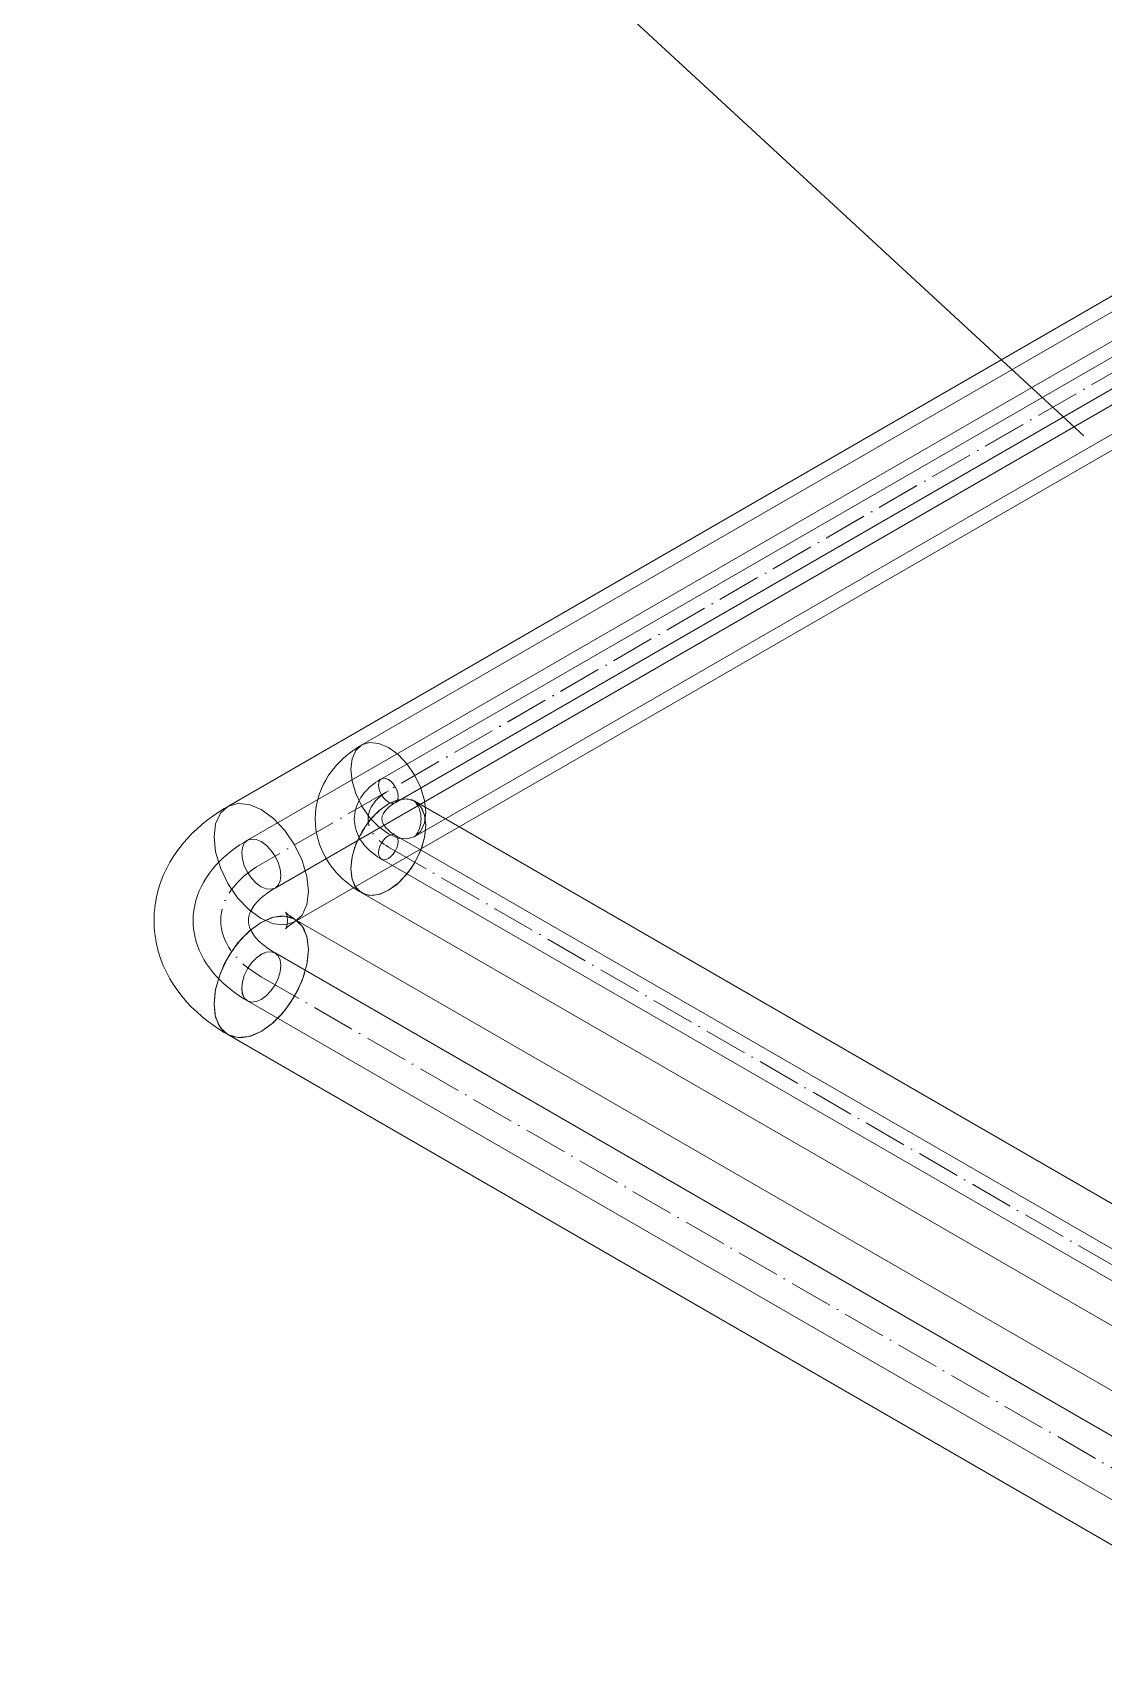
# Model space of a CAD drawing. Header units: millimetres. Extents: x -88595 to 880822, y -1054509 to -148035.
# Drawn here: x 414470.1 to 414716.4, y -309890.1 to -309514.4 of the extents above; entities that cross this region are included whole.
import ezdxf

# ---------------------------------------------------------------- set-up
doc = ezdxf.new("R2010")
doc.units = ezdxf.units.MM
doc.linetypes.add('$12$ADSK_Осевая', pattern=[14, 10, -2, 0, -2])
doc.linetypes.add('$13$ADSK_Осевая', pattern=[14, 10, -2, 0, -2])
for name, color, linetype, lineweight in [('Изоляция', 7, 'Continuous', 18), ('Марки', 7, 'Continuous', 20), ('Трубопровод', 7, 'Continuous', 18), ('Трубопроводы', 7, 'Continuous', 18)]:
    doc.layers.add(name, color=color, linetype=linetype, lineweight=lineweight)

# ---------------------------------------------------------------- blocks, each defined once
blk = doc.blocks.new('$0$ADSK_МедьПайка_Отвод-гнутая труба - Отвод _гнутая труба_-V25-В_ОВ3_4')
at = {"layer": 'Трубопроводы', "color": 190, "true_color": 0x8000ff}
for points in [[(-18998.72, 13391.99, 0), (-18999.24, 13392.26, 0), (-18999.77, 13392.5, 0), (-19000.32, 13392.7, 0), (-19000.88, 13392.87, 0), (-19001.45, 13393, 0), (-19002.03, 13393.09, 0), (-19002.61, 13393.14, 0), (-19003.2, 13393.16, 0), (-19003.78, 13393.14, 0), (-19004.37, 13393.09, 0), (-19004.95, 13393.02, 0), (-19005.53, 13392.91, 0), (-19006.11, 13392.77, 0), (-19006.68, 13392.6, 0), (-19007.25, 13392.41, 0), (-19007.82, 13392.19, 0), (-19008.38, 13391.95, 0), (-19008.93, 13391.69, 0), (-19009.48, 13391.4, 0), (-19009.83, 13391.2, 0)], [(-18998.72, 13391.99, 0), (-18998.22, 13391.68, 0), (-18997.75, 13391.33, 0), (-18997.3, 13390.96, 0), (-18996.87, 13390.55, 0), (-18996.48, 13390.12, 0), (-18996.11, 13389.67, 0), (-18995.77, 13389.19, 0), (-18995.47, 13388.69, 0), (-18995.19, 13388.18, 0), (-18994.94, 13387.65, 0), (-18994.71, 13387.11, 0), (-18994.52, 13386.55, 0), (-18994.35, 13385.98, 0), (-18994.2, 13385.4, 0), (-18994.09, 13384.81, 0), (-18993.99, 13384.21, 0), (-18993.92, 13383.6, 0), (-18993.87, 13382.99, 0), (-18993.85, 13382.37, 0), (-18993.84, 13381.97, 0)], [(-19008.24, 13391.04, 0), (-19008.82, 13391.29, 0), (-19009.37, 13391.35, 0), (-19009.83, 13391.2, 0), (-19010.19, 13390.87, 0), (-19010.41, 13390.38, 0), (-19010.49, 13389.75, 0), (-19010.41, 13389.03, 0), (-19010.19, 13388.28, 0), (-19009.83, 13387.54, 0), (-19009.37, 13386.86, 0), (-19008.82, 13386.28, 0), (-19008.24, 13385.86, 0)], [(-19008.24, 13385.86, 0), (-19007.66, 13385.61, 0), (-19007.12, 13385.56, 0), (-19006.66, 13385.7, 0), (-19006.3, 13386.03, 0), (-19006.07, 13386.53, 0), (-19006, 13387.16, 0), (-19006.07, 13387.87, 0), (-19006.3, 13388.63, 0), (-19006.66, 13389.37, 0), (-19007.12, 13390.05, 0), (-19007.66, 13390.62, 0), (-19008.24, 13391.04, 0)], [(-19001.89, 13386.49, 0), (-19002.02, 13386.56, 0), (-19002.16, 13386.62, 0), (-19002.3, 13386.67, 0), (-19002.46, 13386.72, 0), (-19002.63, 13386.75, 0), (-19002.81, 13386.78, 0), (-19003, 13386.8, 0), (-19003.21, 13386.81, 0), (-19003.44, 13386.8, 0), (-19003.68, 13386.78, 0), (-19003.94, 13386.75, 0), (-19004.21, 13386.7, 0), (-19004.49, 13386.63, 0), (-19004.79, 13386.54, 0), (-19005.1, 13386.44, 0), (-19005.42, 13386.32, 0), (-19005.75, 13386.17, 0), (-19006.09, 13386.01, 0), (-19006.43, 13385.83, 0), (-19006.66, 13385.7, 0)], [(-19001.89, 13386.49, 0), (-19001.77, 13386.41, 0), (-19001.65, 13386.32, 0), (-19001.53, 13386.22, 0), (-19001.41, 13386.11, 0), (-19001.3, 13385.99, 0), (-19001.18, 13385.84, 0), (-19001.07, 13385.68, 0), (-19000.96, 13385.5, 0), (-19000.85, 13385.31, 0), (-19000.75, 13385.09, 0), (-19000.65, 13384.85, 0), (-19000.56, 13384.59, 0), (-19000.47, 13384.31, 0), (-19000.4, 13384.01, 0), (-19000.34, 13383.69, 0), (-19000.28, 13383.35, 0), (-19000.24, 13382.99, 0), (-19000.21, 13382.62, 0), (-19000.2, 13382.23, 0), (-19000.19, 13381.97, 0)], [(-18999.26, 13380.68, 0), (-18999.77, 13381.05, 0), (-19000.08, 13381.5, 0), (-19000.19, 13381.97, 0), (-19000.08, 13382.45, 0), (-18999.77, 13382.89, 0), (-18999.26, 13383.27, 0), (-18998.61, 13383.56, 0), (-18997.84, 13383.74, 0), (-18997.02, 13383.8, 0), (-18996.2, 13383.74, 0), (-18995.43, 13383.56, 0), (-18994.77, 13383.27, 0)], [(-18994.77, 13383.27, 0), (-18994.27, 13382.89, 0), (-18993.95, 13382.45, 0), (-18993.84, 13381.97, 0), (-18993.95, 13381.5, 0), (-18994.27, 13381.05, 0), (-18994.77, 13380.68, 0), (-18995.43, 13380.38, 0), (-18996.2, 13380.2, 0), (-18997.02, 13380.14, 0), (-18997.84, 13380.2, 0), (-18998.61, 13380.38, 0), (-18999.26, 13380.68, 0)]]:
    blk.add_polyline3d(points, dxfattribs=at)
blk = doc.blocks.new('$0$ADSK_МедьПайка_Отвод-гнутая труба - Отвод _гнутая труба_-V19-В_ОВ3_4')
at = {"layer": 'Трубопроводы', "color": 134, "true_color": 0x00a6a6}
for points in [[(1735.53, 594.57, 0), (1734.5, 595.12, 0), (1733.43, 595.6, 0), (1732.33, 596, 0), (1731.2, 596.33, 0), (1730.06, 596.58, 0), (1728.91, 596.76, 0), (1727.74, 596.87, 0), (1726.57, 596.91, 0), (1725.4, 596.88, 0), (1724.24, 596.78, 0), (1723.07, 596.62, 0), (1721.91, 596.4, 0), (1720.75, 596.13, 0), (1719.61, 595.8, 0), (1718.47, 595.41, 0), (1717.34, 594.98, 0), (1716.21, 594.5, 0), (1715.1, 593.96, 0), (1714, 593.39, 0), (1713.31, 593, 0)], [(1735.53, 594.57, 0), (1736.53, 593.95, 0), (1737.48, 593.26, 0), (1738.38, 592.51, 0), (1739.22, 591.7, 0), (1740.01, 590.84, 0), (1740.75, 589.93, 0), (1741.42, 588.97, 0), (1742.04, 587.98, 0), (1742.6, 586.95, 0), (1743.1, 585.89, 0), (1743.54, 584.8, 0), (1743.94, 583.69, 0), (1744.27, 582.55, 0), (1744.56, 581.39, 0), (1744.8, 580.21, 0), (1744.99, 579.01, 0), (1745.13, 577.8, 0), (1745.22, 576.57, 0), (1745.27, 575.33, 0), (1745.28, 574.53, 0)], [(1716.48, 592.68, 0), (1715.32, 593.18, 0), (1714.24, 593.28, 0), (1713.31, 593, 0), (1712.59, 592.33, 0), (1712.15, 591.34, 0), (1711.99, 590.09, 0), (1712.15, 588.66, 0), (1712.59, 587.15, 0), (1713.31, 585.66, 0), (1714.24, 584.3, 0), (1715.32, 583.16, 0), (1716.48, 582.31, 0)], [(1716.48, 582.31, 0), (1717.65, 581.82, 0), (1718.73, 581.71, 0), (1719.66, 582, 0), (1720.37, 582.66, 0), (1720.82, 583.65, 0), (1720.97, 584.9, 0), (1720.82, 586.33, 0), (1720.37, 587.84, 0), (1719.66, 589.33, 0), (1718.73, 590.69, 0), (1717.65, 591.83, 0), (1716.48, 592.68, 0)], [(1729.18, 583.57, 0), (1728.92, 583.71, 0), (1728.65, 583.83, 0), (1728.36, 583.94, 0), (1728.05, 584.03, 0), (1727.71, 584.1, 0), (1727.35, 584.16, 0), (1726.96, 584.19, 0), (1726.54, 584.21, 0), (1726.09, 584.19, 0), (1725.61, 584.15, 0), (1725.1, 584.09, 0), (1724.56, 583.98, 0), (1723.99, 583.85, 0), (1723.4, 583.68, 0), (1722.78, 583.47, 0), (1722.14, 583.22, 0), (1721.48, 582.94, 0), (1720.8, 582.61, 0), (1720.1, 582.25, 0), (1719.66, 582, 0)], [(1729.18, 583.57, 0), (1729.43, 583.41, 0), (1729.67, 583.24, 0), (1729.91, 583.04, 0), (1730.15, 582.82, 0), (1730.38, 582.56, 0), (1730.61, 582.28, 0), (1730.83, 581.96, 0), (1731.05, 581.6, 0), (1731.27, 581.2, 0), (1731.48, 580.77, 0), (1731.67, 580.29, 0), (1731.85, 579.77, 0), (1732.02, 579.21, 0), (1732.17, 578.61, 0), (1732.3, 577.97, 0), (1732.41, 577.29, 0), (1732.49, 576.58, 0), (1732.55, 575.83, 0), (1732.58, 575.05, 0), (1732.58, 574.53, 0)], [(1734.44, 571.94, 0), (1733.43, 572.7, 0), (1732.8, 573.59, 0), (1732.58, 574.53, 0), (1732.8, 575.48, 0), (1733.43, 576.37, 0), (1734.44, 577.13, 0), (1735.76, 577.71, 0), (1737.29, 578.08, 0), (1738.93, 578.2, 0), (1740.58, 578.08, 0), (1742.11, 577.71, 0), (1743.42, 577.13, 0)], [(1743.42, 577.13, 0), (1744.43, 576.37, 0), (1745.07, 575.48, 0), (1745.28, 574.53, 0), (1745.07, 573.59, 0), (1744.43, 572.7, 0), (1743.42, 571.94, 0), (1742.11, 571.36, 0), (1740.58, 570.99, 0), (1738.93, 570.87, 0), (1737.29, 570.99, 0), (1735.76, 571.36, 0), (1734.44, 571.94, 0)]]:
    blk.add_polyline3d(points, dxfattribs=at)

msp = doc.modelspace()

# ---------------------------------------------------------------- linework, layer by layer
at = {"layer": 'Изоляция', "color": 190, "true_color": 0x8000ff}
for p, q in [((414813.92, -309523.45), (414545.86, -309678.22)), ((414558.03, -309699.3), (414826.09, -309544.54)), ((423847, -315054.17), (414558.03, -309691.18)), ((414545.86, -309712.27), (423834.83, -315075.26))]:
    msp.add_line(p, q, dxfattribs=at)
at = {"layer": 'Изоляция', "color": 134, "true_color": 0x00a6a6}
for p, q in [((414800.14, -309527.74), (414515.03, -309692.35)), ((414530.38, -309718.94), (414815.49, -309554.33)), ((423829.4, -315087.06), (414530.38, -309718.27)), ((414515.03, -309744.86), (423814.05, -315113.65))]:
    msp.add_line(p, q, dxfattribs=at)
at = {"layer": 'Изоляция', "color": 190, "true_color": 0x8000ff}
for points in [[(414535.12, -309695.24, 0), (414535.16, -309694.03, 0), (414535.29, -309692.83, 0), (414535.49, -309691.66, 0), (414535.77, -309690.5, 0), (414536.12, -309689.39, 0), (414536.54, -309688.31, 0), (414537.02, -309687.28, 0), (414537.54, -309686.3, 0), (414538.11, -309685.36, 0), (414538.73, -309684.48, 0), (414539.37, -309683.64, 0), (414540.05, -309682.86, 0), (414540.75, -309682.11, 0), (414541.47, -309681.42, 0), (414542.22, -309680.76, 0), (414542.98, -309680.15, 0), (414543.75, -309679.57, 0), (414544.54, -309679.03, 0), (414545.34, -309678.52, 0), (414545.86, -309678.22, 0)], [(414551.95, -309678.82, 0), (414549.72, -309677.87, 0), (414547.64, -309677.67, 0), (414545.86, -309678.22, 0), (414544.49, -309679.49, 0), (414543.63, -309681.39, 0), (414543.34, -309683.79, 0)], [(414543.34, -309683.79, 0), (414543.63, -309681.39, 0), (414544.49, -309679.49, 0), (414545.86, -309678.22, 0), (414547.64, -309677.67, 0), (414549.72, -309677.87, 0), (414551.95, -309678.82, 0)], [(414560.55, -309693.73, 0), (414560.26, -309690.99, 0), (414559.4, -309688.09, 0), (414558.03, -309685.25, 0), (414556.25, -309682.64, 0), (414554.17, -309680.44, 0), (414551.95, -309678.82, 0)], [(414551.95, -309678.82, 0), (414554.17, -309680.44, 0), (414556.25, -309682.64, 0), (414558.03, -309685.25, 0), (414559.4, -309688.09, 0), (414560.26, -309690.99, 0), (414560.55, -309693.73, 0)], [(414543.34, -309683.79, 0), (414543.63, -309686.53, 0), (414544.49, -309689.43, 0), (414545.86, -309692.28, 0), (414547.64, -309694.88, 0), (414549.72, -309697.08, 0), (414551.95, -309698.7, 0)], [(414551.95, -309698.7, 0), (414549.72, -309697.08, 0), (414547.64, -309694.88, 0), (414545.86, -309692.28, 0), (414544.49, -309689.43, 0), (414543.63, -309686.53, 0), (414543.34, -309683.79, 0)], [(414543.34, -309706.69, 0), (414543.63, -309703.95, 0), (414544.49, -309701.06, 0), (414545.86, -309698.21, 0), (414547.64, -309695.6, 0), (414549.72, -309693.41, 0), (414551.95, -309691.78, 0)], [(414551.95, -309691.78, 0), (414550.03, -309693.14, 0), (414548.21, -309694.92, 0), (414546.58, -309697.05, 0), (414545.21, -309699.41, 0), (414544.19, -309701.89, 0), (414543.55, -309704.36, 0), (414543.34, -309706.69, 0)], [(414560.55, -309696.75, 0), (414560.34, -309694.66, 0), (414559.7, -309692.93, 0), (414558.68, -309691.64, 0), (414557.31, -309690.85, 0), (414555.68, -309690.61, 0), (414553.86, -309690.93, 0), (414551.95, -309691.78, 0)], [(414551.95, -309691.78, 0), (414554.17, -309690.83, 0), (414556.25, -309690.63, 0), (414558.03, -309691.18, 0), (414559.4, -309692.45, 0), (414560.26, -309694.35, 0), (414560.55, -309696.75, 0)], [(414557.9, -309691.09, 0), (414557.91, -309691.1, 0), (414557.95, -309691.13, 0), (414558.01, -309691.17, 0), (414558.03, -309691.18, 0)], [(414559.47, -309695.24, 0), (414559.45, -309694.77, 0), (414559.41, -309694.3, 0), (414559.33, -309693.85, 0), (414559.22, -309693.42, 0), (414559.1, -309693.03, 0), (414558.96, -309692.67, 0), (414558.81, -309692.35, 0), (414558.66, -309692.06, 0), (414558.51, -309691.82, 0), (414558.37, -309691.62, 0), (414558.24, -309691.45, 0), (414558.13, -309691.32, 0), (414558.04, -309691.22, 0), (414557.97, -309691.15, 0), (414557.92, -309691.11, 0), (414557.9, -309691.09, 0), (414557.9, -309691.09, 0)], [(414535.12, -309695.24, 0), (414535.16, -309696.45, 0), (414535.29, -309697.65, 0), (414535.49, -309698.83, 0), (414535.77, -309699.98, 0), (414536.12, -309701.1, 0), (414536.54, -309702.17, 0), (414537.02, -309703.2, 0), (414537.54, -309704.19, 0), (414538.11, -309705.12, 0), (414538.73, -309706, 0), (414539.37, -309706.84, 0), (414540.05, -309707.63, 0), (414540.75, -309708.37, 0), (414541.47, -309709.07, 0), (414542.22, -309709.72, 0), (414542.98, -309710.34, 0), (414543.75, -309710.91, 0), (414544.54, -309711.45, 0), (414545.34, -309711.96, 0), (414545.86, -309712.27, 0)], [(414551.95, -309698.7, 0), (414554.17, -309699.65, 0), (414556.25, -309699.85, 0), (414558.03, -309699.3, 0), (414559.4, -309698.04, 0), (414560.26, -309696.13, 0), (414560.55, -309693.73, 0)], [(414560.55, -309693.73, 0), (414560.26, -309696.13, 0), (414559.4, -309698.04, 0), (414558.03, -309699.3, 0), (414556.25, -309699.85, 0), (414554.17, -309699.65, 0), (414551.95, -309698.7, 0)], [(414560.55, -309696.75, 0), (414560.26, -309699.49, 0), (414559.4, -309702.39, 0), (414558.03, -309705.24, 0), (414556.25, -309707.85, 0), (414554.17, -309710.04, 0), (414551.95, -309711.66, 0)], [(414551.95, -309711.66, 0), (414553.86, -309710.31, 0), (414555.68, -309708.52, 0), (414557.31, -309706.39, 0), (414558.68, -309704.03, 0), (414559.7, -309701.56, 0), (414560.34, -309699.09, 0), (414560.55, -309696.75, 0)], [(414559.47, -309695.24, 0), (414559.45, -309695.72, 0), (414559.41, -309696.18, 0), (414559.33, -309696.63, 0), (414559.22, -309697.06, 0), (414559.1, -309697.45, 0), (414558.96, -309697.81, 0), (414558.81, -309698.14, 0), (414558.66, -309698.42, 0), (414558.51, -309698.66, 0), (414558.37, -309698.87, 0), (414558.24, -309699.03, 0), (414558.13, -309699.16, 0), (414558.04, -309699.26, 0), (414557.97, -309699.33, 0), (414557.92, -309699.37, 0), (414557.9, -309699.39, 0), (414557.9, -309699.39, 0)], [(414557.9, -309699.39, 0), (414557.91, -309699.38, 0), (414557.95, -309699.36, 0), (414558.01, -309699.32, 0), (414558.03, -309699.3, 0)], [(414551.95, -309711.66, 0), (414549.72, -309712.61, 0), (414547.64, -309712.82, 0), (414545.86, -309712.27, 0), (414544.49, -309711, 0), (414543.63, -309709.1, 0), (414543.34, -309706.69, 0)], [(414543.34, -309706.69, 0), (414543.55, -309708.78, 0), (414544.19, -309710.52, 0), (414545.22, -309711.81, 0), (414546.58, -309712.59, 0), (414548.21, -309712.84, 0), (414550.03, -309712.52, 0), (414551.95, -309711.66, 0)]]:
    msp.add_polyline3d(points, dxfattribs=at)
at = {"layer": 'Изоляция', "color": 134, "true_color": 0x00a6a6}
for points in [[(414498.06, -309718.6, 0), (414498.12, -309716.81, 0), (414498.3, -309715.03, 0), (414498.61, -309713.27, 0), (414499.03, -309711.55, 0), (414499.56, -309709.88, 0), (414500.18, -309708.26, 0), (414500.9, -309706.7, 0), (414501.7, -309705.2, 0), (414502.58, -309703.76, 0), (414503.53, -309702.4, 0), (414504.53, -309701.1, 0), (414505.59, -309699.86, 0), (414506.7, -309698.69, 0), (414507.86, -309697.58, 0), (414509.05, -309696.52, 0), (414510.28, -309695.53, 0), (414511.55, -309694.59, 0), (414512.85, -309693.7, 0), (414514.17, -309692.86, 0), (414515.03, -309692.35, 0)], [(414522.71, -309693.11, 0), (414519.9, -309691.91, 0), (414517.28, -309691.66, 0), (414515.03, -309692.35, 0), (414513.31, -309693.95, 0), (414512.22, -309696.35, 0), (414511.85, -309699.38, 0)], [(414511.85, -309699.38, 0), (414512.22, -309696.35, 0), (414513.31, -309693.95, 0), (414515.03, -309692.35, 0), (414517.28, -309691.66, 0), (414519.9, -309691.91, 0), (414522.71, -309693.11, 0)], [(414533.56, -309711.91, 0), (414533.19, -309708.45, 0), (414532.11, -309704.8, 0), (414530.38, -309701.21, 0), (414528.13, -309697.92, 0), (414525.51, -309695.16, 0), (414522.71, -309693.11, 0)], [(414522.71, -309693.11, 0), (414525.51, -309695.16, 0), (414528.13, -309697.92, 0), (414530.38, -309701.21, 0), (414532.11, -309704.8, 0), (414533.19, -309708.45, 0), (414533.56, -309711.91, 0)], [(414511.85, -309699.38, 0), (414512.22, -309702.83, 0), (414513.31, -309706.48, 0), (414515.03, -309710.07, 0), (414517.28, -309713.36, 0), (414519.9, -309716.13, 0), (414522.71, -309718.18, 0)], [(414522.71, -309718.18, 0), (414519.9, -309716.13, 0), (414517.28, -309713.36, 0), (414515.03, -309710.07, 0), (414513.31, -309706.48, 0), (414512.22, -309702.83, 0), (414511.85, -309699.38, 0)], [(414522.71, -309718.18, 0), (414525.51, -309719.37, 0), (414528.13, -309719.63, 0), (414530.38, -309718.94, 0), (414532.11, -309717.34, 0), (414533.19, -309714.94, 0), (414533.56, -309711.91, 0)], [(414533.56, -309711.91, 0), (414533.19, -309714.94, 0), (414532.11, -309717.34, 0), (414530.38, -309718.94, 0), (414528.13, -309719.63, 0), (414525.51, -309719.37, 0), (414522.71, -309718.18, 0)], [(414498.06, -309718.6, 0), (414498.12, -309720.4, 0), (414498.3, -309722.18, 0), (414498.61, -309723.94, 0), (414499.03, -309725.66, 0), (414499.56, -309727.33, 0), (414500.18, -309728.95, 0), (414500.9, -309730.51, 0), (414501.7, -309732.01, 0), (414502.58, -309733.45, 0), (414503.53, -309734.81, 0), (414504.53, -309736.11, 0), (414505.59, -309737.35, 0), (414506.7, -309738.52, 0), (414507.86, -309739.63, 0), (414509.05, -309740.69, 0), (414510.28, -309741.68, 0), (414511.55, -309742.62, 0), (414512.85, -309743.51, 0), (414514.17, -309744.35, 0), (414515.03, -309744.86, 0)], [(414511.85, -309737.83, 0), (414512.22, -309734.38, 0), (414513.31, -309730.73, 0), (414515.03, -309727.14, 0), (414517.28, -309723.85, 0), (414519.9, -309721.08, 0), (414522.71, -309719.03, 0)], [(414522.71, -309719.03, 0), (414520.29, -309720.74, 0), (414517.99, -309723, 0), (414515.94, -309725.68, 0), (414514.22, -309728.65, 0), (414512.93, -309731.78, 0), (414512.12, -309734.89, 0), (414511.85, -309737.83, 0)], [(414533.56, -309725.3, 0), (414533.29, -309722.67, 0), (414532.48, -309720.48, 0), (414531.19, -309718.85, 0), (414529.47, -309717.86, 0), (414527.41, -309717.56, 0), (414525.12, -309717.95, 0), (414522.71, -309719.03, 0)], [(414522.71, -309719.03, 0), (414525.51, -309717.84, 0), (414528.13, -309717.58, 0), (414530.38, -309718.27, 0), (414532.11, -309719.87, 0), (414533.19, -309722.27, 0), (414533.56, -309725.3, 0)], [(414528.29, -309716.67, 0), (414528.31, -309716.69, 0), (414528.36, -309716.76, 0), (414528.45, -309716.86, 0), (414528.59, -309716.99, 0), (414528.77, -309717.15, 0), (414528.99, -309717.34, 0), (414529.27, -309717.55, 0), (414529.59, -309717.78, 0), (414529.96, -309718.02, 0), (414530.37, -309718.27, 0), (414530.38, -309718.27, 0)], [(414528.76, -309718.6, 0), (414528.74, -309718.28, 0), (414528.71, -309717.96, 0), (414528.66, -309717.66, 0), (414528.59, -309717.39, 0), (414528.52, -309717.16, 0), (414528.45, -309716.97, 0), (414528.38, -309716.83, 0), (414528.33, -309716.73, 0), (414528.3, -309716.68, 0), (414528.29, -309716.67, 0)], [(414528.76, -309718.6, 0), (414528.74, -309718.93, 0), (414528.71, -309719.25, 0), (414528.66, -309719.55, 0), (414528.59, -309719.82, 0), (414528.52, -309720.05, 0), (414528.45, -309720.24, 0), (414528.38, -309720.38, 0), (414528.33, -309720.48, 0), (414528.3, -309720.53, 0), (414528.29, -309720.54, 0)], [(414528.29, -309720.54, 0), (414528.31, -309720.52, 0), (414528.36, -309720.45, 0), (414528.45, -309720.35, 0), (414528.59, -309720.22, 0), (414528.77, -309720.06, 0), (414528.99, -309719.87, 0), (414529.27, -309719.66, 0), (414529.59, -309719.43, 0), (414529.96, -309719.19, 0), (414530.37, -309718.94, 0), (414530.38, -309718.94, 0)], [(414533.56, -309725.3, 0), (414533.19, -309728.76, 0), (414532.11, -309732.41, 0), (414530.38, -309736, 0), (414528.13, -309739.29, 0), (414525.51, -309742.05, 0), (414522.71, -309744.1, 0)], [(414522.71, -309744.1, 0), (414525.12, -309742.39, 0), (414527.42, -309740.14, 0), (414529.47, -309737.46, 0), (414531.19, -309734.48, 0), (414532.49, -309731.36, 0), (414533.29, -309728.24, 0), (414533.56, -309725.3, 0)], [(414522.71, -309744.1, 0), (414519.9, -309745.29, 0), (414517.28, -309745.55, 0), (414515.03, -309744.86, 0), (414513.31, -309743.26, 0), (414512.22, -309740.86, 0), (414511.85, -309737.83, 0)], [(414511.85, -309737.83, 0), (414512.12, -309740.47, 0), (414512.93, -309742.65, 0), (414514.22, -309744.28, 0), (414515.94, -309745.27, 0), (414518, -309745.58, 0), (414520.29, -309745.18, 0), (414522.71, -309744.1, 0)]]:
    msp.add_polyline3d(points, dxfattribs=at)
at = {"layer": 'Марки'}
msp.add_line((414711.88, -309607.12), (414380.34, -309301.16), dxfattribs=at)
at = {"layer": 'Трубопровод', "color": 190, "true_color": 0x8000ff}
for p, q in [((414818.42, -309531.25), (414550.36, -309686.01)), ((414553.53, -309691.51), (414821.59, -309536.75)), ((423842.5, -315061.96), (414553.53, -309698.97)), ((414550.36, -309704.47), (423839.33, -315067.46))]:
    msp.add_line(p, q, dxfattribs=at)
at = {"layer": 'Трубопровод', "color": 134, "true_color": 0x00a6a6}
for p, q in [((414804.64, -309535.54), (414519.53, -309700.14)), ((414525.88, -309711.14), (414810.99, -309546.53)), ((423824.9, -315094.86), (414525.88, -309726.07)), ((414519.53, -309737.07), (423818.55, -315105.86))]:
    msp.add_line(p, q, dxfattribs=at)
at = {"layer": 'Трубопровод', "color": 190, "linetype": '$12$ADSK_Осевая', "true_color": 0x8000ff}
for p, q in [((414820, -309534), (414551.95, -309688.76)), ((414820, -309534), (414551.95, -309688.76)), ((414551.95, -309701.72), (423840.92, -315064.71)), ((414551.95, -309701.72), (423840.92, -315064.71))]:
    msp.add_line(p, q, dxfattribs=at)
at = {"layer": 'Трубопровод', "color": 134, "linetype": '$12$ADSK_Осевая', "true_color": 0x00a6a6}
for p, q in [((414807.81, -309541.04), (414522.71, -309705.64)), ((414807.81, -309541.04), (414522.71, -309705.64)), ((414522.71, -309731.57), (423821.72, -315100.36)), ((414522.71, -309731.57), (423821.72, -315100.36))]:
    msp.add_line(p, q, dxfattribs=at)
at = {"layer": 'Трубопровод', "color": 190, "true_color": 0x8000ff}
for points in [[(414551.95, -309686.17, 0), (414551.36, -309685.92, 0), (414550.82, -309685.87, 0), (414550.36, -309686.01, 0), (414550, -309686.34, 0), (414549.78, -309686.84, 0), (414549.7, -309687.46, 0)], [(414549.7, -309687.46, 0), (414549.78, -309688.18, 0), (414550, -309688.93, 0), (414550.36, -309689.68, 0), (414550.82, -309690.36, 0), (414551.36, -309690.93, 0), (414551.95, -309691.35, 0)], [(414554.19, -309690.06, 0), (414554.11, -309689.34, 0), (414553.89, -309688.59, 0), (414553.53, -309687.84, 0), (414553.07, -309687.16, 0), (414552.53, -309686.59, 0), (414551.95, -309686.17, 0)], [(414551.95, -309691.35, 0), (414552.53, -309691.6, 0), (414553.07, -309691.65, 0), (414553.53, -309691.51, 0), (414553.89, -309691.18, 0), (414554.11, -309690.68, 0), (414554.19, -309690.06, 0)], [(414549.7, -309703.02, 0), (414549.78, -309702.3, 0), (414550, -309701.55, 0), (414550.36, -309700.81, 0), (414550.82, -309700.13, 0), (414551.36, -309699.55, 0), (414551.95, -309699.13, 0)], [(414551.95, -309699.13, 0), (414552.53, -309698.88, 0), (414553.07, -309698.83, 0), (414553.53, -309698.97, 0), (414553.89, -309699.3, 0), (414554.11, -309699.8, 0), (414554.19, -309700.43, 0)], [(414554.19, -309700.43, 0), (414554.11, -309701.14, 0), (414553.89, -309701.9, 0), (414553.53, -309702.64, 0), (414553.07, -309703.32, 0), (414552.53, -309703.89, 0), (414551.95, -309704.31, 0)], [(414551.95, -309704.31, 0), (414551.36, -309704.56, 0), (414550.82, -309704.62, 0), (414550.36, -309704.47, 0), (414550, -309704.14, 0), (414549.78, -309703.65, 0), (414549.7, -309703.02, 0)]]:
    msp.add_polyline3d(points, dxfattribs=at)
at = {"layer": 'Трубопровод', "color": 134, "true_color": 0x00a6a6}
for points in [[(414522.71, -309700.46, 0), (414521.54, -309699.96, 0), (414520.46, -309699.86, 0), (414519.53, -309700.14, 0), (414518.82, -309700.81, 0), (414518.37, -309701.8, 0), (414518.22, -309703.05, 0)], [(414527.2, -309708.23, 0), (414527.04, -309706.8, 0), (414526.59, -309705.3, 0), (414525.88, -309703.81, 0), (414524.95, -309702.45, 0), (414523.87, -309701.31, 0), (414522.71, -309700.46, 0)], [(414518.22, -309703.05, 0), (414518.37, -309704.48, 0), (414518.82, -309705.99, 0), (414519.53, -309707.48, 0), (414520.46, -309708.84, 0), (414521.54, -309709.98, 0), (414522.71, -309710.83, 0)], [(414522.71, -309710.83, 0), (414523.87, -309711.32, 0), (414524.95, -309711.43, 0), (414525.88, -309711.14, 0), (414526.59, -309710.48, 0), (414527.04, -309709.49, 0), (414527.2, -309708.23, 0)], [(414518.22, -309734.16, 0), (414518.37, -309732.73, 0), (414518.82, -309731.22, 0), (414519.53, -309729.73, 0), (414520.46, -309728.37, 0), (414521.54, -309727.23, 0), (414522.71, -309726.38, 0)], [(414522.71, -309726.38, 0), (414523.87, -309725.89, 0), (414524.95, -309725.78, 0), (414525.88, -309726.07, 0), (414526.59, -309726.73, 0), (414527.04, -309727.72, 0), (414527.2, -309728.97, 0)], [(414527.2, -309728.97, 0), (414527.04, -309730.4, 0), (414526.59, -309731.91, 0), (414525.88, -309733.4, 0), (414524.95, -309734.76, 0), (414523.87, -309735.9, 0), (414522.71, -309736.75, 0)], [(414522.71, -309736.75, 0), (414521.54, -309737.25, 0), (414520.46, -309737.35, 0), (414519.53, -309737.07, 0), (414518.82, -309736.4, 0), (414518.37, -309735.41, 0), (414518.22, -309734.16, 0)]]:
    msp.add_polyline3d(points, dxfattribs=at)
at = {"layer": 'Трубопроводы', "color": 190, "linetype": '$13$ADSK_Осевая', "true_color": 0x8000ff}
msp.add_ellipse((414563.17, -309695.24), major_axis=(15.87, 0), ratio=0.57735, start_param=2.356194, end_param=3.926991, dxfattribs=at)
at = {"layer": 'Трубопроводы', "color": 134, "linetype": '$13$ADSK_Осевая', "true_color": 0x00a6a6}
msp.add_ellipse((414545.16, -309718.6), major_axis=(31.75, 0), ratio=0.57735, start_param=2.356194, end_param=3.926991, dxfattribs=at)

# ---------------------------------------------------------------- block references
at = {"layer": 'Трубопроводы', "color": 190, "true_color": 0x8000ff, "rotation": 120.0000000000002}
msp.add_blockref('$0$ADSK_МедьПайка_Отвод-гнутая труба - Отвод _гнутая труба_-V25-В_ОВ3_4', (416642.56, -286545.87), dxfattribs=at)
at = {"layer": 'Трубопроводы', "color": 134, "true_color": 0x00a6a6, "rotation": 120.0000000000009}
msp.add_blockref('$0$ADSK_МедьПайка_Отвод-гнутая труба - Отвод _гнутая труба_-V19-В_ОВ3_4', (415889.73, -310924.34), dxfattribs=at)

doc.saveas('drawing.dxf')
